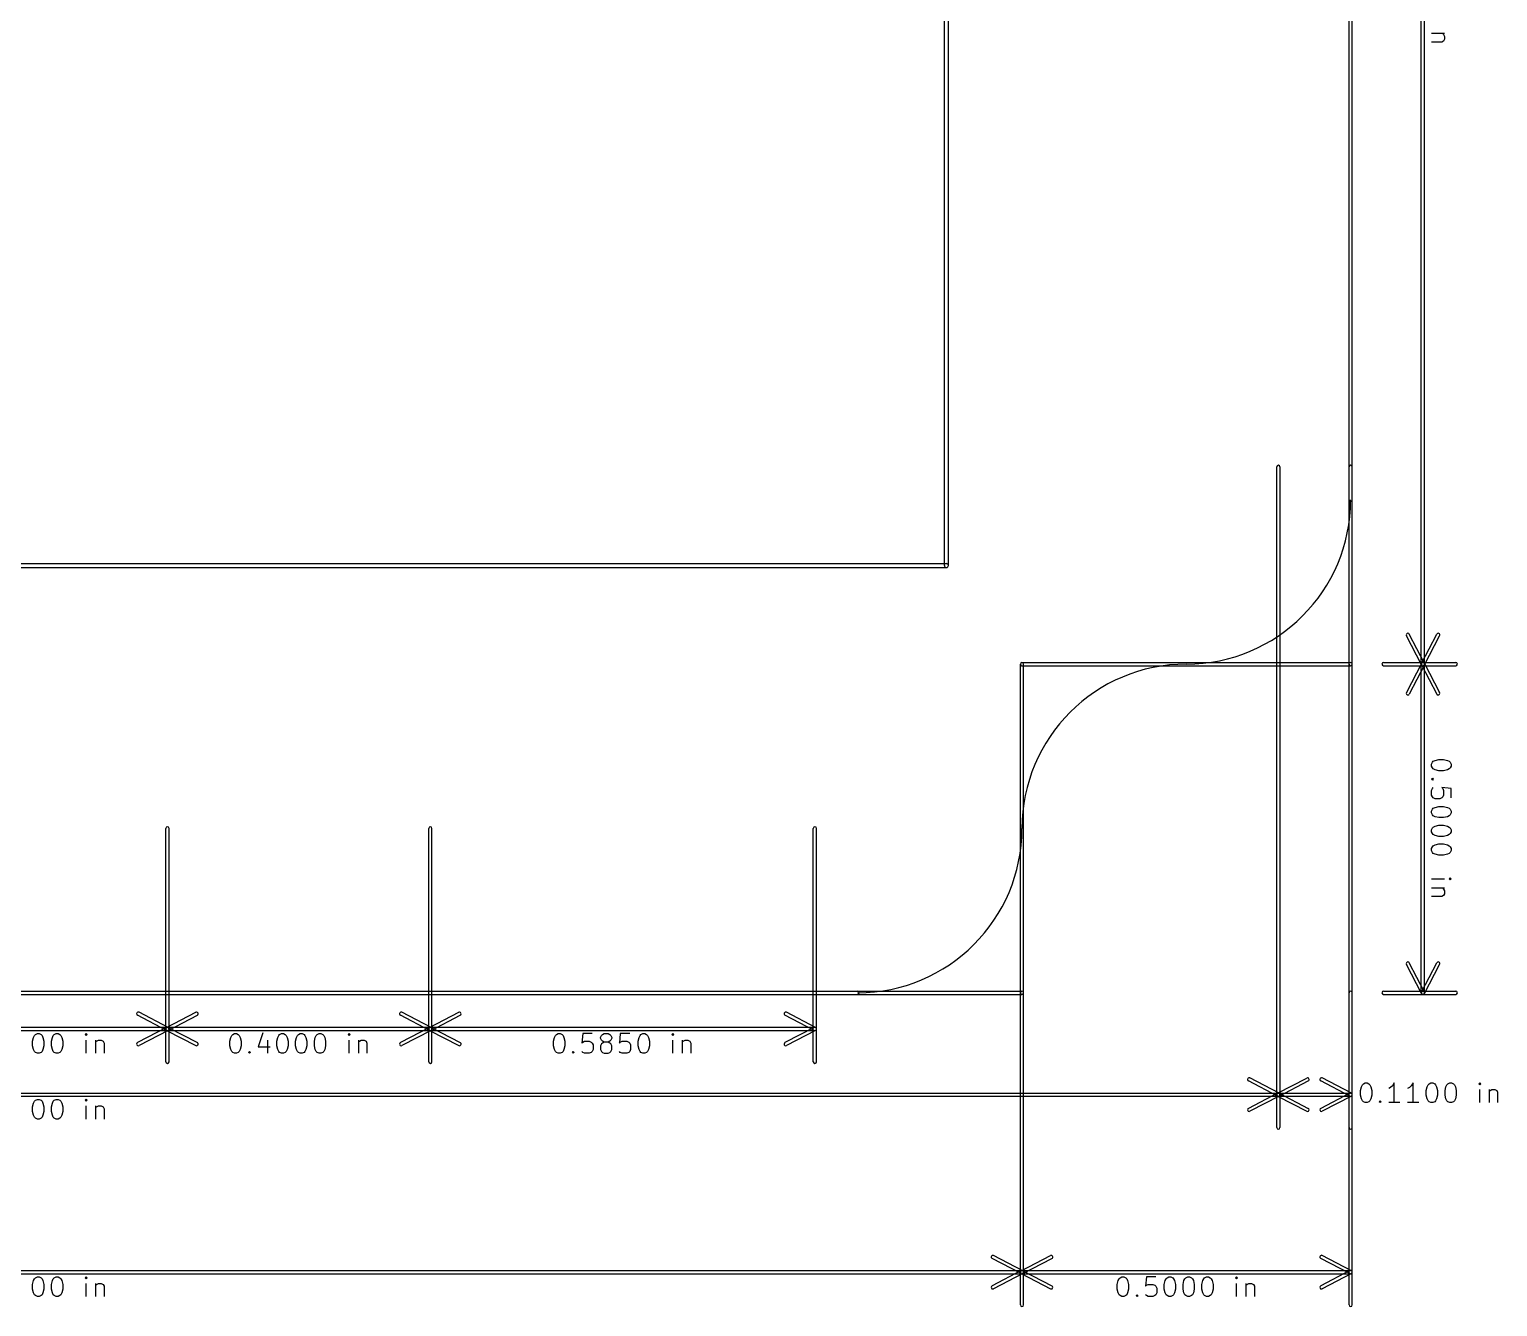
# Model space of a CAD drawing. Extents: x 20 to 133, y -126 to -27.
# Drawn here: x 75.9 to 132.7, y -126.4 to -77.1 of the extents above; entities that cross this region are included whole.
import ezdxf

# ---------------------------------------------------------------- set-up
doc = ezdxf.new("R2010")
doc.units = 0
doc.header["$MEASUREMENT"] = 0
doc.layers.add('BLACK', color=250, linetype='CONTINUOUS')

msp = doc.modelspace()

# ---------------------------------------------------------------- linework, layer by layer
at = {"layer": 'BLACK'}
for p, q in [((126.937, -101.6), (126.937, -35.56)), ((127.064, -101.6), (127.064, -35.56)), ((126.937, -95.25), (126.937, -41.91)), ((127.064, -95.25), (127.064, -41.91)), ((129.73, -101.6), (129.73, -48.26)), ((129.857, -101.6), (129.857, -48.26)), ((111.303, -97.79), (111.303, -52.07)), ((111.455, -97.79), (111.455, -52.07)), ((130.629, -77.2341), (130.121, -77.2341)), ((130.52, -77.5607), (130.121, -77.5607)), ((130.592, -77.5244), (130.52, -77.5607)), ((130.556, -77.2341), (130.592, -77.2704)), ((130.592, -77.2704), (130.629, -77.343)), ((130.629, -77.4519), (130.592, -77.5244)), ((130.629, -77.343), (130.629, -77.4519)), ((124.143, -119.507), (124.143, -93.98)), ((124.143, -119.507), (124.143, -93.98)), ((124.27, -119.507), (124.27, -93.98)), ((124.27, -119.507), (124.27, -93.98)), ((126.937, -119.507), (126.937, -93.98)), ((127.064, -119.507), (127.064, -93.98)), ((41.021, -97.7138), (111.379, -97.7138)), ((41.021, -97.8662), (111.379, -97.8662)), ((129.737, -101.63), (129.152, -100.502)), ((129.849, -101.571), (129.265, -100.444)), ((129.738, -101.571), (130.324, -100.444)), ((129.85, -101.629), (130.437, -100.503)), ((114.3, -101.537), (127, -101.537)), ((128.27, -101.537), (131.064, -101.537)), ((128.27, -101.537), (131.064, -101.537)), ((114.237, -114.3), (114.237, -101.6)), ((114.3, -101.664), (127, -101.664)), ((114.364, -114.3), (114.364, -101.6)), ((128.27, -101.664), (131.064, -101.664)), ((128.27, -101.664), (131.064, -101.664)), ((129.737, -101.57), (129.152, -102.698)), ((129.849, -101.629), (129.265, -102.756)), ((129.73, -114.3), (129.73, -101.6)), ((129.738, -101.629), (130.324, -102.756)), ((129.85, -101.571), (130.437, -102.697)), ((129.857, -114.3), (129.857, -101.6)), ((130.121, -105.464), (130.157, -105.392)), ((130.121, -105.537), (130.121, -105.464)), ((130.157, -105.392), (130.193, -105.356)), ((130.193, -105.356), (130.266, -105.319)), ((130.266, -105.319), (130.411, -105.283)), ((130.411, -105.283), (130.592, -105.283)), ((130.592, -105.283), (130.737, -105.319)), ((130.737, -105.319), (130.81, -105.356)), ((130.81, -105.356), (130.846, -105.392)), ((130.846, -105.392), (130.883, -105.464)), ((130.883, -105.464), (130.883, -105.537)), ((130.157, -105.61), (130.121, -105.537)), ((130.121, -106.045), (130.157, -106.009)), ((130.157, -106.081), (130.121, -106.045)), ((130.193, -106.045), (130.121, -106.045)), ((130.193, -105.646), (130.157, -105.61)), ((130.157, -106.009), (130.193, -106.045)), ((130.193, -106.045), (130.157, -106.081)), ((130.266, -105.682), (130.193, -105.646)), ((130.411, -105.718), (130.266, -105.682)), ((130.592, -105.718), (130.411, -105.718)), ((130.737, -105.682), (130.592, -105.718)), ((130.81, -105.646), (130.737, -105.682)), ((130.846, -105.61), (130.81, -105.646)), ((130.883, -105.537), (130.846, -105.61)), ((130.121, -106.48), (130.157, -106.408)), ((130.121, -106.662), (130.121, -106.48)), ((130.157, -106.408), (130.193, -106.372)), ((130.883, -106.408), (130.52, -106.372)), ((130.52, -106.372), (130.556, -106.408)), ((130.556, -106.408), (130.592, -106.48)), ((130.592, -106.48), (130.592, -106.662)), ((130.883, -106.771), (130.883, -106.408)), ((130.157, -106.734), (130.121, -106.662)), ((130.121, -107.279), (130.157, -107.206)), ((130.193, -106.771), (130.157, -106.734)), ((130.157, -107.206), (130.193, -107.17)), ((130.266, -106.807), (130.193, -106.771)), ((130.193, -107.17), (130.266, -107.134)), ((130.447, -106.807), (130.266, -106.807)), ((130.266, -107.134), (130.411, -107.097)), ((130.411, -107.097), (130.592, -107.097)), ((130.52, -106.771), (130.447, -106.807)), ((130.556, -106.734), (130.52, -106.771)), ((130.592, -106.662), (130.556, -106.734)), ((130.592, -107.097), (130.737, -107.134)), ((130.737, -107.134), (130.81, -107.17)), ((130.81, -107.17), (130.846, -107.206)), ((130.846, -107.206), (130.883, -107.279)), ((130.121, -107.351), (130.121, -107.279)), ((130.157, -107.424), (130.121, -107.351)), ((130.193, -107.46), (130.157, -107.424)), ((130.266, -107.496), (130.193, -107.46)), ((130.411, -107.533), (130.266, -107.496)), ((130.592, -107.533), (130.411, -107.533)), ((130.737, -107.496), (130.592, -107.533)), ((130.81, -107.46), (130.737, -107.496)), ((130.846, -107.424), (130.81, -107.46)), ((130.883, -107.351), (130.846, -107.424)), ((130.883, -107.279), (130.883, -107.351)), ((81.2165, -116.967), (81.2165, -107.95)), ((81.2165, -116.967), (81.2165, -107.95)), ((81.3435, -116.967), (81.3435, -107.95)), ((81.3435, -116.967), (81.3435, -107.95)), ((91.3765, -116.967), (91.3765, -107.95)), ((91.3765, -116.967), (91.3765, -107.95)), ((91.5035, -116.967), (91.5035, -107.95)), ((91.5035, -116.967), (91.5035, -107.95)), ((106.236, -116.967), (106.236, -107.95)), ((106.363, -116.967), (106.363, -107.95)), ((130.121, -108.004), (130.157, -107.932)), ((130.121, -108.077), (130.121, -108.004)), ((130.157, -108.15), (130.121, -108.077)), ((130.157, -107.932), (130.193, -107.896)), ((130.193, -108.186), (130.157, -108.15)), ((130.193, -107.896), (130.266, -107.859)), ((130.266, -108.222), (130.193, -108.186)), ((130.266, -107.859), (130.411, -107.823)), ((130.411, -108.258), (130.266, -108.222)), ((130.411, -107.823), (130.592, -107.823)), ((130.592, -108.258), (130.411, -108.258)), ((130.592, -107.823), (130.737, -107.859)), ((130.737, -108.222), (130.592, -108.258)), ((130.737, -107.859), (130.81, -107.896)), ((130.81, -108.186), (130.737, -108.222)), ((130.81, -107.896), (130.846, -107.932)), ((130.846, -108.15), (130.81, -108.186)), ((130.846, -107.932), (130.883, -108.004)), ((130.883, -108.077), (130.846, -108.15)), ((130.883, -108.004), (130.883, -108.077)), ((130.121, -108.73), (130.157, -108.658)), ((130.121, -108.803), (130.121, -108.73)), ((130.157, -108.875), (130.121, -108.803)), ((130.157, -108.658), (130.193, -108.621)), ((130.193, -108.912), (130.157, -108.875)), ((130.193, -108.621), (130.266, -108.585)), ((130.266, -108.948), (130.193, -108.912)), ((130.266, -108.585), (130.411, -108.549)), ((130.411, -108.549), (130.592, -108.549)), ((130.592, -108.549), (130.737, -108.585)), ((130.737, -108.585), (130.81, -108.621)), ((130.81, -108.912), (130.737, -108.948)), ((130.81, -108.621), (130.846, -108.658)), ((130.846, -108.875), (130.81, -108.912)), ((130.846, -108.658), (130.883, -108.73)), ((130.883, -108.803), (130.846, -108.875)), ((130.883, -108.73), (130.883, -108.803)), ((130.411, -108.984), (130.266, -108.948)), ((130.592, -108.984), (130.411, -108.984)), ((130.737, -108.948), (130.592, -108.984)), ((130.121, -109.891), (130.629, -109.891)), ((130.846, -109.855), (130.81, -109.891)), ((130.81, -109.891), (130.846, -109.928)), ((130.883, -109.891), (130.81, -109.891)), ((130.883, -109.891), (130.846, -109.855)), ((130.846, -109.928), (130.883, -109.891)), ((130.629, -110.254), (130.121, -110.254)), ((130.52, -110.581), (130.121, -110.581)), ((130.592, -110.544), (130.52, -110.581)), ((130.556, -110.254), (130.592, -110.29)), ((130.592, -110.29), (130.629, -110.363)), ((130.629, -110.472), (130.592, -110.544)), ((130.629, -110.363), (130.629, -110.472)), ((129.737, -114.33), (129.152, -113.202)), ((129.849, -114.271), (129.265, -113.144)), ((129.738, -114.271), (130.324, -113.144)), ((129.85, -114.329), (130.437, -113.203)), ((38.1, -114.237), (114.3, -114.237)), ((38.1, -114.364), (114.3, -114.364)), ((44.45, -114.237), (107.95, -114.237)), ((44.45, -114.364), (107.95, -114.364)), ((114.237, -126.365), (114.237, -114.3)), ((114.237, -126.365), (114.237, -114.3)), ((114.364, -126.365), (114.364, -114.3)), ((114.364, -126.365), (114.364, -114.3)), ((126.937, -126.365), (126.937, -114.3)), ((127.064, -126.365), (127.064, -114.3)), ((128.27, -114.237), (131.064, -114.237)), ((128.27, -114.364), (131.064, -114.364)), ((81.2507, -115.753), (80.1242, -115.167)), ((81.3093, -115.641), (80.1828, -115.054)), ((81.2503, -115.64), (82.3778, -115.055)), ((91.4107, -115.753), (90.2842, -115.167)), ((91.4693, -115.641), (90.3428, -115.054)), ((91.4103, -115.64), (92.5378, -115.055)), ((106.27, -115.753), (105.143, -115.167)), ((106.328, -115.641), (105.202, -115.054)), ((71.12, -115.634), (81.28, -115.634)), ((81.2507, -115.641), (80.1242, -116.227)), ((81.28, -115.634), (91.44, -115.634)), ((81.3087, -115.752), (82.4362, -115.168)), ((81.3087, -115.642), (82.4362, -116.226)), ((91.4107, -115.641), (90.2842, -116.227)), ((91.44, -115.634), (106.299, -115.634)), ((91.4687, -115.752), (92.5962, -115.168)), ((91.4687, -115.642), (92.5962, -116.226)), ((106.27, -115.641), (105.143, -116.227)), ((71.12, -115.761), (81.28, -115.761)), ((76.073, -116.169), (76.1093, -116.024)), ((76.073, -116.35), (76.073, -116.169)), ((76.1093, -116.024), (76.1456, -115.951)), ((76.1456, -115.951), (76.1819, -115.915)), ((76.1819, -115.915), (76.2544, -115.878)), ((76.2544, -115.878), (76.327, -115.878)), ((76.327, -115.878), (76.3996, -115.915)), ((76.3996, -115.915), (76.4359, -115.951)), ((76.4359, -115.951), (76.4721, -116.024)), ((76.4721, -116.024), (76.5084, -116.169)), ((76.5084, -116.169), (76.5084, -116.35)), ((76.7987, -116.169), (76.835, -116.024)), ((76.7987, -116.35), (76.7987, -116.169)), ((76.835, -116.024), (76.8713, -115.951)), ((76.8713, -115.951), (76.9076, -115.915)), ((76.9076, -115.915), (76.9801, -115.878)), ((76.9801, -115.878), (77.0527, -115.878)), ((77.0527, -115.878), (77.1253, -115.915)), ((77.1253, -115.915), (77.1616, -115.951)), ((77.1616, -115.951), (77.1979, -116.024)), ((77.1979, -116.024), (77.2341, -116.169)), ((77.2341, -116.169), (77.2341, -116.35)), ((78.1413, -115.878), (78.105, -115.915)), ((78.105, -115.915), (78.1413, -115.951)), ((78.1776, -115.915), (78.1413, -115.878)), ((78.1413, -115.878), (78.1413, -115.951)), ((78.1413, -115.951), (78.1776, -115.915)), ((78.1413, -116.64), (78.1413, -116.132)), ((78.5041, -116.132), (78.5041, -116.64)), ((78.5041, -116.205), (78.5404, -116.169)), ((78.5404, -116.169), (78.613, -116.132)), ((78.613, -116.132), (78.7219, -116.132)), ((78.7219, -116.132), (78.7944, -116.169)), ((78.7944, -116.169), (78.8307, -116.241)), ((78.8307, -116.241), (78.8307, -116.64)), ((81.3093, -115.753), (80.1828, -116.34)), ((81.2503, -115.754), (82.3778, -116.339)), ((81.28, -115.761), (91.44, -115.761)), ((83.693, -116.169), (83.7293, -116.024)), ((83.693, -116.35), (83.693, -116.169)), ((83.7293, -116.024), (83.7656, -115.951)), ((83.7656, -115.951), (83.8019, -115.915)), ((83.8019, -115.915), (83.8744, -115.878)), ((83.8744, -115.878), (83.947, -115.878)), ((83.947, -115.878), (84.0196, -115.915)), ((84.0196, -115.915), (84.0559, -115.951)), ((84.0559, -115.951), (84.0921, -116.024)), ((84.0921, -116.024), (84.1284, -116.169)), ((84.1284, -116.169), (84.1284, -116.35)), ((84.963, -115.842), (84.7816, -116.386)), ((85.1444, -116.132), (85.1444, -116.64)), ((85.5073, -116.169), (85.5436, -116.024)), ((85.5073, -116.35), (85.5073, -116.169)), ((85.5436, -116.024), (85.5799, -115.951)), ((85.5799, -115.951), (85.6161, -115.915)), ((85.6161, -115.915), (85.6887, -115.878)), ((85.6887, -115.878), (85.7613, -115.878)), ((85.7613, -115.878), (85.8339, -115.915)), ((85.8339, -115.915), (85.8701, -115.951)), ((85.8701, -115.951), (85.9064, -116.024)), ((85.9064, -116.024), (85.9427, -116.169)), ((85.9427, -116.169), (85.9427, -116.35)), ((86.233, -116.169), (86.2693, -116.024)), ((86.233, -116.35), (86.233, -116.169)), ((86.2693, -116.024), (86.3056, -115.951)), ((86.3056, -115.951), (86.3419, -115.915)), ((86.3419, -115.915), (86.4144, -115.878)), ((86.4144, -115.878), (86.487, -115.878)), ((86.487, -115.878), (86.5596, -115.915)), ((86.5596, -115.915), (86.5959, -115.951)), ((86.5959, -115.951), (86.6321, -116.024)), ((86.6321, -116.024), (86.6684, -116.169)), ((86.6684, -116.169), (86.6684, -116.35)), ((86.9587, -116.169), (86.995, -116.024)), ((86.9587, -116.35), (86.9587, -116.169)), ((86.995, -116.024), (87.0313, -115.951)), ((87.0313, -115.951), (87.0676, -115.915)), ((87.0676, -115.915), (87.1401, -115.878)), ((87.1401, -115.878), (87.2127, -115.878)), ((87.2127, -115.878), (87.2853, -115.915)), ((87.2853, -115.915), (87.3216, -115.951)), ((87.3216, -115.951), (87.3579, -116.024)), ((87.3579, -116.024), (87.3941, -116.169)), ((87.3941, -116.169), (87.3941, -116.35)), ((88.3013, -115.878), (88.265, -115.915)), ((88.265, -115.915), (88.3013, -115.951)), ((88.3376, -115.915), (88.3013, -115.878)), ((88.3013, -115.878), (88.3013, -115.951)), ((88.3013, -115.951), (88.3376, -115.915)), ((88.3013, -116.64), (88.3013, -116.132)), ((88.6641, -116.132), (88.6641, -116.64)), ((88.6641, -116.205), (88.7004, -116.169)), ((88.7004, -116.169), (88.773, -116.132)), ((88.773, -116.132), (88.8819, -116.132)), ((88.8819, -116.132), (88.9544, -116.169)), ((88.9544, -116.169), (88.9907, -116.241)), ((88.9907, -116.241), (88.9907, -116.64)), ((91.4693, -115.753), (90.3428, -116.34)), ((91.4103, -115.754), (92.5378, -116.339)), ((91.44, -115.761), (106.299, -115.761)), ((96.2025, -116.169), (96.2388, -116.024)), ((96.2025, -116.35), (96.2025, -116.169)), ((96.2388, -116.024), (96.2751, -115.951)), ((96.2751, -115.951), (96.3114, -115.915)), ((96.3114, -115.915), (96.3839, -115.878)), ((96.3839, -115.878), (96.4565, -115.878)), ((96.4565, -115.878), (96.5291, -115.915)), ((96.5291, -115.915), (96.5654, -115.951)), ((96.5654, -115.951), (96.6016, -116.024)), ((96.6016, -116.024), (96.6379, -116.169)), ((96.6379, -116.169), (96.6379, -116.35)), ((97.3274, -115.878), (97.2911, -116.241)), ((97.2911, -116.241), (97.3274, -116.205)), ((97.6902, -115.878), (97.3274, -115.878)), ((97.3274, -116.205), (97.3999, -116.169)), ((97.3999, -116.169), (97.5814, -116.169)), ((97.5814, -116.169), (97.6539, -116.205)), ((97.6539, -116.205), (97.6902, -116.241)), ((97.6902, -116.241), (97.7265, -116.314)), ((98.0168, -116.024), (98.0531, -115.951)), ((98.0168, -116.06), (98.0168, -116.024)), ((98.0531, -116.132), (98.0168, -116.06)), ((98.0531, -116.278), (98.0168, -116.35)), ((98.0531, -115.951), (98.0894, -115.915)), ((98.0894, -116.169), (98.0531, -116.132)), ((98.0894, -116.241), (98.0531, -116.278)), ((98.0894, -115.915), (98.1619, -115.878)), ((98.1619, -116.205), (98.0894, -116.169)), ((98.1619, -116.205), (98.0894, -116.241)), ((98.1619, -115.878), (98.3071, -115.878)), ((98.3071, -116.205), (98.1619, -116.205)), ((98.3071, -115.878), (98.3796, -115.915)), ((98.3796, -116.169), (98.3071, -116.205)), ((98.3796, -116.241), (98.3071, -116.205)), ((98.3796, -115.915), (98.4159, -115.951)), ((98.4159, -116.132), (98.3796, -116.169)), ((98.4159, -116.278), (98.3796, -116.241)), ((98.4159, -115.951), (98.4522, -116.024)), ((98.4522, -116.06), (98.4159, -116.132)), ((98.4522, -116.35), (98.4159, -116.278)), ((98.4522, -116.024), (98.4522, -116.06)), ((98.7788, -115.878), (98.7425, -116.241)), ((98.7425, -116.241), (98.7788, -116.205)), ((99.1416, -115.878), (98.7788, -115.878)), ((98.7788, -116.205), (98.8514, -116.169)), ((98.8514, -116.169), (99.0328, -116.169)), ((99.0328, -116.169), (99.1054, -116.205)), ((99.1054, -116.205), (99.1416, -116.241)), ((99.1416, -116.241), (99.1779, -116.314)), ((99.4682, -116.169), (99.5045, -116.024)), ((99.4682, -116.35), (99.4682, -116.169)), ((99.5045, -116.024), (99.5408, -115.951)), ((99.5408, -115.951), (99.5771, -115.915)), ((99.5771, -115.915), (99.6496, -115.878)), ((99.6496, -115.878), (99.7222, -115.878)), ((99.7222, -115.878), (99.7948, -115.915)), ((99.7948, -115.915), (99.8311, -115.951)), ((99.8311, -115.951), (99.8674, -116.024)), ((99.8674, -116.024), (99.9036, -116.169)), ((99.9036, -116.169), (99.9036, -116.35)), ((100.811, -115.878), (100.774, -115.915)), ((100.774, -115.915), (100.811, -115.951)), ((100.847, -115.915), (100.811, -115.878)), ((100.811, -115.878), (100.811, -115.951)), ((100.811, -115.951), (100.847, -115.915)), ((100.811, -116.64), (100.811, -116.132)), ((101.174, -116.132), (101.174, -116.64)), ((101.174, -116.205), (101.21, -116.169)), ((101.21, -116.169), (101.282, -116.132)), ((101.282, -116.132), (101.391, -116.132)), ((101.391, -116.132), (101.464, -116.169)), ((101.464, -116.169), (101.5, -116.241)), ((101.5, -116.241), (101.5, -116.64)), ((106.328, -115.753), (105.202, -116.34)), ((76.1093, -116.495), (76.073, -116.35)), ((76.1456, -116.568), (76.1093, -116.495)), ((76.1819, -116.604), (76.1456, -116.568)), ((76.2544, -116.64), (76.1819, -116.604)), ((76.327, -116.64), (76.2544, -116.64)), ((76.3996, -116.604), (76.327, -116.64)), ((76.4359, -116.568), (76.3996, -116.604)), ((76.4721, -116.495), (76.4359, -116.568)), ((76.5084, -116.35), (76.4721, -116.495)), ((76.835, -116.495), (76.7987, -116.35)), ((76.8713, -116.568), (76.835, -116.495)), ((76.9076, -116.604), (76.8713, -116.568)), ((76.9801, -116.64), (76.9076, -116.604)), ((77.0527, -116.64), (76.9801, -116.64)), ((77.1253, -116.604), (77.0527, -116.64)), ((77.1616, -116.568), (77.1253, -116.604)), ((77.1979, -116.495), (77.1616, -116.568)), ((77.2341, -116.35), (77.1979, -116.495)), ((83.7293, -116.495), (83.693, -116.35)), ((83.7656, -116.568), (83.7293, -116.495)), ((83.8019, -116.604), (83.7656, -116.568)), ((83.8744, -116.64), (83.8019, -116.604)), ((83.947, -116.64), (83.8744, -116.64)), ((84.0196, -116.604), (83.947, -116.64)), ((84.0559, -116.568), (84.0196, -116.604)), ((84.0921, -116.495), (84.0559, -116.568)), ((84.1284, -116.35), (84.0921, -116.495)), ((84.4187, -116.604), (84.455, -116.568)), ((84.455, -116.64), (84.4187, -116.604)), ((84.455, -116.568), (84.4913, -116.604)), ((84.455, -116.568), (84.455, -116.64)), ((84.4913, -116.604), (84.455, -116.64)), ((84.7816, -116.386), (85.2533, -116.386)), ((85.5436, -116.495), (85.5073, -116.35)), ((85.5799, -116.568), (85.5436, -116.495)), ((85.6161, -116.604), (85.5799, -116.568)), ((85.6887, -116.64), (85.6161, -116.604)), ((85.7613, -116.64), (85.6887, -116.64)), ((85.8339, -116.604), (85.7613, -116.64)), ((85.8701, -116.568), (85.8339, -116.604)), ((85.9064, -116.495), (85.8701, -116.568)), ((85.9427, -116.35), (85.9064, -116.495)), ((86.2693, -116.495), (86.233, -116.35)), ((86.3056, -116.568), (86.2693, -116.495)), ((86.3419, -116.604), (86.3056, -116.568)), ((86.4144, -116.64), (86.3419, -116.604)), ((86.487, -116.64), (86.4144, -116.64)), ((86.5596, -116.604), (86.487, -116.64)), ((86.5959, -116.568), (86.5596, -116.604)), ((86.6321, -116.495), (86.5959, -116.568)), ((86.6684, -116.35), (86.6321, -116.495)), ((86.995, -116.495), (86.9587, -116.35)), ((87.0313, -116.568), (86.995, -116.495)), ((87.0676, -116.604), (87.0313, -116.568)), ((87.1401, -116.64), (87.0676, -116.604)), ((87.2127, -116.64), (87.1401, -116.64)), ((87.2853, -116.604), (87.2127, -116.64)), ((87.3216, -116.568), (87.2853, -116.604)), ((87.3579, -116.495), (87.3216, -116.568)), ((87.3941, -116.35), (87.3579, -116.495)), ((96.2388, -116.495), (96.2025, -116.35)), ((96.2751, -116.568), (96.2388, -116.495)), ((96.3114, -116.604), (96.2751, -116.568)), ((96.3839, -116.64), (96.3114, -116.604)), ((96.4565, -116.64), (96.3839, -116.64)), ((96.5291, -116.604), (96.4565, -116.64)), ((96.5654, -116.568), (96.5291, -116.604)), ((96.6016, -116.495), (96.5654, -116.568)), ((96.6379, -116.35), (96.6016, -116.495)), ((96.9282, -116.604), (96.9645, -116.568)), ((96.9645, -116.64), (96.9282, -116.604)), ((96.9645, -116.568), (97.0008, -116.604)), ((96.9645, -116.568), (96.9645, -116.64)), ((97.0008, -116.604), (96.9645, -116.64)), ((97.3274, -116.604), (97.2911, -116.568)), ((97.3999, -116.64), (97.3274, -116.604)), ((97.5814, -116.64), (97.3999, -116.64)), ((97.6539, -116.604), (97.5814, -116.64)), ((97.6902, -116.568), (97.6539, -116.604)), ((97.7265, -116.495), (97.6902, -116.568)), ((97.7265, -116.314), (97.7265, -116.495)), ((98.0168, -116.35), (98.0168, -116.495)), ((98.0168, -116.495), (98.0531, -116.568)), ((98.0531, -116.568), (98.0894, -116.604)), ((98.0894, -116.604), (98.1619, -116.64)), ((98.1619, -116.64), (98.3071, -116.64)), ((98.3071, -116.64), (98.3796, -116.604)), ((98.3796, -116.604), (98.4159, -116.568)), ((98.4159, -116.568), (98.4522, -116.495)), ((98.4522, -116.495), (98.4522, -116.35)), ((98.7788, -116.604), (98.7425, -116.568)), ((98.8514, -116.64), (98.7788, -116.604)), ((99.0328, -116.64), (98.8514, -116.64)), ((99.1054, -116.604), (99.0328, -116.64)), ((99.1416, -116.568), (99.1054, -116.604)), ((99.1779, -116.495), (99.1416, -116.568)), ((99.1779, -116.314), (99.1779, -116.495)), ((99.5045, -116.495), (99.4682, -116.35)), ((99.5408, -116.568), (99.5045, -116.495)), ((99.5771, -116.604), (99.5408, -116.568)), ((99.6496, -116.64), (99.5771, -116.604)), ((99.7222, -116.64), (99.6496, -116.64)), ((99.7948, -116.604), (99.7222, -116.64)), ((99.8311, -116.568), (99.7948, -116.604)), ((99.8674, -116.495), (99.8311, -116.568)), ((99.9036, -116.35), (99.8674, -116.495)), ((124.176, -118.294), (123.051, -117.706)), ((124.235, -118.182), (123.109, -117.593)), ((124.177, -118.181), (125.303, -117.594)), ((124.235, -118.293), (125.362, -117.707)), ((126.97, -118.294), (125.845, -117.706)), ((127.029, -118.182), (125.903, -117.593)), ((127.381, -118.074), (127.417, -117.929)), ((127.417, -117.929), (127.454, -117.856)), ((127.454, -117.856), (127.49, -117.82)), ((127.49, -117.82), (127.562, -117.783)), ((127.562, -117.783), (127.635, -117.783)), ((127.635, -117.783), (127.708, -117.82)), ((127.708, -117.82), (127.744, -117.856)), ((127.744, -117.856), (127.78, -117.929)), ((127.78, -117.929), (127.816, -118.074)), ((128.542, -117.965), (128.47, -118.001)), ((128.615, -117.892), (128.542, -117.965)), ((128.687, -117.783), (128.615, -117.892)), ((128.687, -118.545), (128.687, -117.783)), ((129.268, -117.965), (129.195, -118.001)), ((129.34, -117.892), (129.268, -117.965)), ((129.413, -117.783), (129.34, -117.892)), ((129.413, -118.545), (129.413, -117.783)), ((129.921, -118.074), (129.957, -117.929)), ((129.957, -117.929), (129.994, -117.856)), ((129.994, -117.856), (130.03, -117.82)), ((130.03, -117.82), (130.102, -117.783)), ((130.102, -117.783), (130.175, -117.783)), ((130.175, -117.783), (130.248, -117.82)), ((130.248, -117.82), (130.284, -117.856)), ((130.284, -117.856), (130.32, -117.929)), ((130.32, -117.929), (130.356, -118.074)), ((130.647, -118.074), (130.683, -117.929)), ((130.683, -117.929), (130.719, -117.856)), ((130.719, -117.856), (130.756, -117.82)), ((130.756, -117.82), (130.828, -117.783)), ((130.828, -117.783), (130.901, -117.783)), ((130.901, -117.783), (130.973, -117.82)), ((130.973, -117.82), (131.01, -117.856)), ((131.01, -117.856), (131.046, -117.929)), ((131.046, -117.929), (131.082, -118.074)), ((131.989, -117.783), (131.953, -117.82)), ((131.953, -117.82), (131.989, -117.856)), ((132.026, -117.82), (131.989, -117.783)), ((131.989, -117.783), (131.989, -117.856)), ((131.989, -117.856), (132.026, -117.82)), ((28.194, -118.174), (124.206, -118.174)), ((28.194, -118.301), (124.206, -118.301)), ((76.073, -118.709), (76.1093, -118.564)), ((76.1093, -118.564), (76.1456, -118.491)), ((76.1456, -118.491), (76.1819, -118.455)), ((76.1819, -118.455), (76.2544, -118.418)), ((76.2544, -118.418), (76.327, -118.418)), ((76.327, -118.418), (76.3996, -118.455)), ((76.3996, -118.455), (76.4359, -118.491)), ((76.4359, -118.491), (76.4721, -118.564)), ((76.4721, -118.564), (76.5084, -118.709)), ((76.7987, -118.709), (76.835, -118.564)), ((76.835, -118.564), (76.8713, -118.491)), ((76.8713, -118.491), (76.9076, -118.455)), ((76.9076, -118.455), (76.9801, -118.418)), ((76.9801, -118.418), (77.0527, -118.418)), ((77.0527, -118.418), (77.1253, -118.455)), ((77.1253, -118.455), (77.1616, -118.491)), ((77.1616, -118.491), (77.1979, -118.564)), ((77.1979, -118.564), (77.2341, -118.709)), ((78.1413, -118.418), (78.105, -118.455)), ((78.105, -118.455), (78.1413, -118.491)), ((78.1776, -118.455), (78.1413, -118.418)), ((78.1413, -118.418), (78.1413, -118.491)), ((78.1413, -118.491), (78.1776, -118.455)), ((124.176, -118.18), (123.051, -118.768)), ((124.235, -118.292), (123.109, -118.881)), ((124.177, -118.293), (125.303, -118.88)), ((124.206, -118.174), (127, -118.174)), ((124.206, -118.301), (127, -118.301)), ((124.235, -118.181), (125.362, -118.767)), ((126.97, -118.18), (125.845, -118.768)), ((127.029, -118.292), (125.903, -118.881)), ((127.381, -118.255), (127.381, -118.074)), ((127.417, -118.4), (127.381, -118.255)), ((127.454, -118.473), (127.417, -118.4)), ((127.49, -118.509), (127.454, -118.473)), ((127.562, -118.545), (127.49, -118.509)), ((127.635, -118.545), (127.562, -118.545)), ((127.708, -118.509), (127.635, -118.545)), ((127.744, -118.473), (127.708, -118.509)), ((127.78, -118.4), (127.744, -118.473)), ((127.816, -118.255), (127.78, -118.4)), ((127.816, -118.074), (127.816, -118.255)), ((128.107, -118.509), (128.143, -118.473)), ((128.143, -118.545), (128.107, -118.509)), ((128.143, -118.473), (128.179, -118.509)), ((128.143, -118.473), (128.143, -118.545)), ((128.179, -118.509), (128.143, -118.545)), ((128.905, -118.545), (128.47, -118.545)), ((129.631, -118.545), (129.195, -118.545)), ((129.921, -118.255), (129.921, -118.074)), ((129.957, -118.4), (129.921, -118.255)), ((129.994, -118.473), (129.957, -118.4)), ((130.03, -118.509), (129.994, -118.473)), ((130.102, -118.545), (130.03, -118.509)), ((130.175, -118.545), (130.102, -118.545)), ((130.248, -118.509), (130.175, -118.545)), ((130.284, -118.473), (130.248, -118.509)), ((130.32, -118.4), (130.284, -118.473)), ((130.356, -118.255), (130.32, -118.4)), ((130.356, -118.074), (130.356, -118.255)), ((130.647, -118.255), (130.647, -118.074)), ((130.683, -118.4), (130.647, -118.255)), ((130.719, -118.473), (130.683, -118.4)), ((130.756, -118.509), (130.719, -118.473)), ((130.828, -118.545), (130.756, -118.509)), ((130.901, -118.545), (130.828, -118.545)), ((130.973, -118.509), (130.901, -118.545)), ((131.01, -118.473), (130.973, -118.509)), ((131.046, -118.4), (131.01, -118.473)), ((131.082, -118.255), (131.046, -118.4)), ((131.082, -118.074), (131.082, -118.255)), ((131.989, -118.545), (131.989, -118.037)), ((132.352, -118.037), (132.352, -118.545)), ((132.352, -118.11), (132.388, -118.074)), ((132.388, -118.074), (132.461, -118.037)), ((132.461, -118.037), (132.57, -118.037)), ((132.57, -118.037), (132.642, -118.074)), ((132.642, -118.074), (132.679, -118.146)), ((132.679, -118.146), (132.679, -118.545)), ((76.073, -118.89), (76.073, -118.709)), ((76.1093, -119.035), (76.073, -118.89)), ((76.1456, -119.108), (76.1093, -119.035)), ((76.1819, -119.144), (76.1456, -119.108)), ((76.4359, -119.108), (76.3996, -119.144)), ((76.4721, -119.035), (76.4359, -119.108)), ((76.5084, -118.89), (76.4721, -119.035)), ((76.5084, -118.709), (76.5084, -118.89)), ((76.7987, -118.89), (76.7987, -118.709)), ((76.835, -119.035), (76.7987, -118.89)), ((76.8713, -119.108), (76.835, -119.035)), ((76.9076, -119.144), (76.8713, -119.108)), ((77.1616, -119.108), (77.1253, -119.144)), ((77.1979, -119.035), (77.1616, -119.108)), ((77.2341, -118.89), (77.1979, -119.035)), ((77.2341, -118.709), (77.2341, -118.89)), ((78.1413, -119.18), (78.1413, -118.672)), ((78.5041, -118.672), (78.5041, -119.18)), ((78.5041, -118.745), (78.5404, -118.709)), ((78.5404, -118.709), (78.613, -118.672)), ((78.613, -118.672), (78.7219, -118.672)), ((78.7219, -118.672), (78.7944, -118.709)), ((78.7944, -118.709), (78.8307, -118.781)), ((78.8307, -118.781), (78.8307, -119.18)), ((76.2544, -119.18), (76.1819, -119.144)), ((76.327, -119.18), (76.2544, -119.18)), ((76.3996, -119.144), (76.327, -119.18)), ((76.9801, -119.18), (76.9076, -119.144)), ((77.0527, -119.18), (76.9801, -119.18)), ((77.1253, -119.144), (77.0527, -119.18)), ((114.27, -125.152), (113.145, -124.564)), ((114.329, -125.04), (113.203, -124.451)), ((114.271, -125.039), (115.397, -124.452)), ((114.329, -125.151), (115.456, -124.565)), ((126.97, -125.152), (125.845, -124.564)), ((127.029, -125.04), (125.903, -124.451)), ((38.1, -125.032), (114.3, -125.032)), ((38.1, -125.159), (114.3, -125.159)), ((76.1093, -125.422), (76.1456, -125.349)), ((76.1456, -125.349), (76.1819, -125.313)), ((76.1819, -125.313), (76.2544, -125.276)), ((76.2544, -125.276), (76.327, -125.276)), ((76.327, -125.276), (76.3996, -125.313)), ((76.3996, -125.313), (76.4359, -125.349)), ((76.4359, -125.349), (76.4721, -125.422)), ((76.835, -125.422), (76.8713, -125.349)), ((76.8713, -125.349), (76.9076, -125.313)), ((76.9076, -125.313), (76.9801, -125.276)), ((76.9801, -125.276), (77.0527, -125.276)), ((77.0527, -125.276), (77.1253, -125.313)), ((77.1253, -125.313), (77.1616, -125.349)), ((77.1616, -125.349), (77.1979, -125.422)), ((78.1413, -125.276), (78.105, -125.313)), ((78.105, -125.313), (78.1413, -125.349)), ((78.1776, -125.313), (78.1413, -125.276)), ((78.1413, -125.276), (78.1413, -125.349)), ((78.1413, -125.349), (78.1776, -125.313)), ((114.27, -125.038), (113.145, -125.626)), ((114.329, -125.15), (113.203, -125.739)), ((114.271, -125.151), (115.397, -125.738)), ((114.3, -125.032), (127, -125.032)), ((114.3, -125.159), (127, -125.159)), ((114.329, -125.039), (115.456, -125.625)), ((118.019, -125.422), (118.056, -125.349)), ((118.056, -125.349), (118.092, -125.313)), ((118.092, -125.313), (118.164, -125.276)), ((118.164, -125.276), (118.237, -125.276)), ((118.237, -125.276), (118.31, -125.313)), ((118.31, -125.313), (118.346, -125.349)), ((118.346, -125.349), (118.382, -125.422)), ((119.108, -125.276), (119.072, -125.639)), ((119.471, -125.276), (119.108, -125.276)), ((119.834, -125.422), (119.87, -125.349)), ((119.87, -125.349), (119.906, -125.313)), ((119.906, -125.313), (119.979, -125.276)), ((119.979, -125.276), (120.051, -125.276)), ((120.051, -125.276), (120.124, -125.313)), ((120.124, -125.313), (120.16, -125.349)), ((120.16, -125.349), (120.196, -125.422)), ((120.559, -125.422), (120.596, -125.349)), ((120.596, -125.349), (120.632, -125.313)), ((120.632, -125.313), (120.704, -125.276)), ((120.704, -125.276), (120.777, -125.276)), ((120.777, -125.276), (120.85, -125.313)), ((120.85, -125.313), (120.886, -125.349)), ((120.886, -125.349), (120.922, -125.422)), ((121.285, -125.422), (121.321, -125.349)), ((121.321, -125.349), (121.358, -125.313)), ((121.358, -125.313), (121.43, -125.276)), ((121.43, -125.276), (121.503, -125.276)), ((121.503, -125.276), (121.575, -125.313)), ((121.575, -125.313), (121.612, -125.349)), ((121.612, -125.349), (121.648, -125.422)), ((122.591, -125.276), (122.555, -125.313)), ((122.555, -125.313), (122.591, -125.349)), ((122.628, -125.313), (122.591, -125.276)), ((122.591, -125.276), (122.591, -125.349)), ((122.591, -125.349), (122.628, -125.313)), ((126.97, -125.038), (125.845, -125.626)), ((127.029, -125.15), (125.903, -125.739)), ((76.073, -125.567), (76.1093, -125.422)), ((76.073, -125.748), (76.073, -125.567)), ((76.1093, -125.893), (76.073, -125.748)), ((76.1456, -125.966), (76.1093, -125.893)), ((76.4721, -125.893), (76.4359, -125.966)), ((76.4721, -125.422), (76.5084, -125.567)), ((76.5084, -125.748), (76.4721, -125.893)), ((76.5084, -125.567), (76.5084, -125.748)), ((76.7987, -125.567), (76.835, -125.422)), ((76.7987, -125.748), (76.7987, -125.567)), ((76.835, -125.893), (76.7987, -125.748)), ((76.8713, -125.966), (76.835, -125.893)), ((77.1979, -125.893), (77.1616, -125.966)), ((77.1979, -125.422), (77.2341, -125.567)), ((77.2341, -125.748), (77.1979, -125.893)), ((77.2341, -125.567), (77.2341, -125.748)), ((78.1413, -126.038), (78.1413, -125.53)), ((78.5041, -125.53), (78.5041, -126.038)), ((78.5041, -125.603), (78.5404, -125.567)), ((78.5404, -125.567), (78.613, -125.53)), ((78.613, -125.53), (78.7219, -125.53)), ((78.7219, -125.53), (78.7944, -125.567)), ((78.7944, -125.567), (78.8307, -125.639)), ((78.8307, -125.639), (78.8307, -126.038)), ((117.983, -125.567), (118.019, -125.422)), ((117.983, -125.748), (117.983, -125.567)), ((118.019, -125.893), (117.983, -125.748)), ((118.056, -125.966), (118.019, -125.893)), ((118.382, -125.893), (118.346, -125.966)), ((118.382, -125.422), (118.418, -125.567)), ((118.418, -125.748), (118.382, -125.893)), ((118.418, -125.567), (118.418, -125.748)), ((119.072, -125.639), (119.108, -125.603)), ((119.108, -125.603), (119.18, -125.567)), ((119.18, -125.567), (119.362, -125.567)), ((119.362, -125.567), (119.434, -125.603)), ((119.434, -125.603), (119.471, -125.639)), ((119.471, -125.639), (119.507, -125.712)), ((119.507, -125.893), (119.471, -125.966)), ((119.507, -125.712), (119.507, -125.893)), ((119.797, -125.567), (119.834, -125.422)), ((119.797, -125.748), (119.797, -125.567)), ((119.834, -125.893), (119.797, -125.748)), ((119.87, -125.966), (119.834, -125.893)), ((120.196, -125.893), (120.16, -125.966)), ((120.196, -125.422), (120.233, -125.567)), ((120.233, -125.748), (120.196, -125.893)), ((120.233, -125.567), (120.233, -125.748)), ((120.523, -125.567), (120.559, -125.422)), ((120.523, -125.748), (120.523, -125.567)), ((120.559, -125.893), (120.523, -125.748)), ((120.596, -125.966), (120.559, -125.893)), ((120.922, -125.893), (120.886, -125.966)), ((120.922, -125.422), (120.958, -125.567)), ((120.958, -125.748), (120.922, -125.893)), ((120.958, -125.567), (120.958, -125.748)), ((121.249, -125.567), (121.285, -125.422)), ((121.249, -125.748), (121.249, -125.567)), ((121.285, -125.893), (121.249, -125.748)), ((121.321, -125.966), (121.285, -125.893)), ((121.648, -125.893), (121.612, -125.966)), ((121.648, -125.422), (121.684, -125.567)), ((121.684, -125.748), (121.648, -125.893)), ((121.684, -125.567), (121.684, -125.748)), ((122.591, -126.038), (122.591, -125.53)), ((122.954, -125.53), (122.954, -126.038)), ((122.954, -125.603), (122.99, -125.567)), ((122.99, -125.567), (123.063, -125.53)), ((123.063, -125.53), (123.172, -125.53)), ((123.172, -125.53), (123.244, -125.567)), ((123.244, -125.567), (123.281, -125.639)), ((123.281, -125.639), (123.281, -126.038)), ((76.1819, -126.002), (76.1456, -125.966)), ((76.2544, -126.038), (76.1819, -126.002)), ((76.327, -126.038), (76.2544, -126.038)), ((76.3996, -126.002), (76.327, -126.038)), ((76.4359, -125.966), (76.3996, -126.002)), ((76.9076, -126.002), (76.8713, -125.966)), ((76.9801, -126.038), (76.9076, -126.002)), ((77.0527, -126.038), (76.9801, -126.038)), ((77.1253, -126.002), (77.0527, -126.038)), ((77.1616, -125.966), (77.1253, -126.002)), ((118.092, -126.002), (118.056, -125.966)), ((118.164, -126.038), (118.092, -126.002)), ((118.237, -126.038), (118.164, -126.038)), ((118.31, -126.002), (118.237, -126.038)), ((118.346, -125.966), (118.31, -126.002)), ((118.709, -126.002), (118.745, -125.966)), ((118.745, -126.038), (118.709, -126.002)), ((118.745, -125.966), (118.781, -126.002)), ((118.745, -125.966), (118.745, -126.038)), ((118.781, -126.002), (118.745, -126.038)), ((119.108, -126.002), (119.072, -125.966)), ((119.18, -126.038), (119.108, -126.002)), ((119.362, -126.038), (119.18, -126.038)), ((119.434, -126.002), (119.362, -126.038)), ((119.471, -125.966), (119.434, -126.002)), ((119.906, -126.002), (119.87, -125.966)), ((119.979, -126.038), (119.906, -126.002)), ((120.051, -126.038), (119.979, -126.038)), ((120.124, -126.002), (120.051, -126.038)), ((120.16, -125.966), (120.124, -126.002)), ((120.632, -126.002), (120.596, -125.966)), ((120.704, -126.038), (120.632, -126.002)), ((120.777, -126.038), (120.704, -126.038)), ((120.85, -126.002), (120.777, -126.038)), ((120.886, -125.966), (120.85, -126.002)), ((121.358, -126.002), (121.321, -125.966)), ((121.43, -126.038), (121.358, -126.002)), ((121.503, -126.038), (121.43, -126.038)), ((121.575, -126.002), (121.503, -126.038)), ((121.612, -125.966), (121.575, -126.002))]:
    msp.add_line(p, q, dxfattribs=at)
for centre, radius, start, end in [((124.206, -93.98), 0.0635, 360, 540), ((124.206, -93.98), 0.0635, 360, 540), ((127, -93.98), 0.0635, 360, 540), ((120.65, -95.25), 6.35, -90, 0), ((127, -95.25), 0.0635, 180, 360), ((111.379, -97.79), 0.0762, 180, 360), ((111.379, -97.79), 0.0762, 270, 450), ((129.209, -100.473), 0.0635, 387.4, 567.4), ((130.38, -100.473), 0.0635, 332.5, 512.5), ((114.3, -101.6), 0.0635, 360, 540), ((114.3, -101.6), 0.0635, 90, 270), ((127, -101.6), 0.0635, 270, 450), ((128.27, -101.6), 0.0635, 90, 270), ((128.27, -101.6), 0.0635, 90, 270), ((129.794, -101.6), 0.0635, 360, 540), ((129.794, -101.6), 0.0635, 27.5, 207.5), ((129.793, -101.599), 0.0635, -27.4, 152.6), ((131.064, -101.6), 0.0635, 270, 450), ((131.064, -101.6), 0.0635, 270, 450), ((120.65, -107.95), 6.35, 90, 180), ((127, -101.6), 0.0635, 180, 360), ((129.794, -101.6), 0.0635, 152.5, 332.5), ((129.794, -101.6), 0.0635, 180, 360), ((129.793, -101.601), 0.0635, 207.4, 387.4), ((129.209, -102.727), 0.0635, 152.6, 332.6), ((130.38, -102.727), 0.0635, 207.5, 387.5), ((81.28, -107.95), 0.0635, 360, 540), ((81.28, -107.95), 0.0635, 360, 540), ((91.44, -107.95), 0.0635, 360, 540), ((91.44, -107.95), 0.0635, 360, 540), ((106.299, -107.95), 0.0635, 360, 540), ((107.95, -107.95), 6.35, -90, 0), ((129.209, -113.173), 0.0635, 387.4, 567.4), ((130.38, -113.173), 0.0635, 332.5, 512.5), ((107.95, -114.3), 0.0635, 270, 450), ((114.3, -114.3), 0.0635, 360, 540), ((114.3, -114.3), 0.0635, 360, 540), ((114.3, -114.3), 0.0635, 180, 360), ((114.3, -114.3), 0.0635, 270, 450), ((127, -114.3), 0.0635, 360, 540), ((128.27, -114.3), 0.0635, 90, 270), ((129.794, -114.3), 0.0635, 152.5, 332.5), ((129.794, -114.3), 0.0635, 180, 360), ((129.793, -114.301), 0.0635, 207.4, 387.4), ((131.064, -114.3), 0.0635, 270, 450), ((80.1535, -115.111), 0.0635, 422.5, 602.5), ((82.407, -115.112), 0.0635, 297.4, 477.4), ((90.3135, -115.111), 0.0635, 422.5, 602.5), ((92.567, -115.112), 0.0635, 297.4, 477.4), ((105.172, -115.111), 0.0635, 422.5, 602.5), ((81.2795, -115.698), 0.0635, 62.6, 242.6), ((81.2795, -115.696), 0.0635, 117.4, 297.4), ((81.28, -115.697), 0.0635, 90, 270), ((81.28, -115.697), 0.0635, -62.5, 117.5), ((81.28, -115.697), 0.0635, 242.5, 422.5), ((81.28, -115.697), 0.0635, 270, 450), ((91.4395, -115.698), 0.0635, 62.6, 242.6), ((91.4395, -115.696), 0.0635, 117.4, 297.4), ((91.44, -115.697), 0.0635, 90, 270), ((91.44, -115.697), 0.0635, -62.5, 117.5), ((91.44, -115.697), 0.0635, 242.5, 422.5), ((91.44, -115.697), 0.0635, 270, 450), ((106.299, -115.697), 0.0635, -62.5, 117.5), ((106.299, -115.697), 0.0635, 242.5, 422.5), ((106.299, -115.697), 0.0635, 270, 450), ((80.1535, -116.283), 0.0635, 117.5, 297.5), ((82.407, -116.282), 0.0635, 242.6, 422.6), ((90.3135, -116.283), 0.0635, 117.5, 297.5), ((92.567, -116.282), 0.0635, 242.6, 422.6), ((105.172, -116.283), 0.0635, 117.5, 297.5), ((81.28, -116.967), 0.0635, 180, 360), ((81.28, -116.967), 0.0635, 180, 360), ((91.44, -116.967), 0.0635, 180, 360), ((91.44, -116.967), 0.0635, 180, 360), ((106.299, -116.967), 0.0635, 180, 360), ((123.08, -117.65), 0.0635, 422.4, 602.4), ((125.333, -117.651), 0.0635, 297.5, 477.5), ((125.874, -117.65), 0.0635, 422.4, 602.4), ((124.206, -118.237), 0.0635, 90, 270), ((124.206, -118.237), 0.0635, 62.5, 242.5), ((124.206, -118.237), 0.0635, 117.5, 297.5), ((124.205, -118.236), 0.0635, -62.4, 117.6), ((124.205, -118.238), 0.0635, 242.4, 422.4), ((124.206, -118.237), 0.0635, 270, 450), ((126.999, -118.236), 0.0635, -62.4, 117.6), ((126.999, -118.238), 0.0635, 242.4, 422.4), ((127, -118.237), 0.0635, 270, 450), ((123.08, -118.824), 0.0635, 117.6, 297.6), ((125.333, -118.823), 0.0635, 242.5, 422.5), ((125.874, -118.824), 0.0635, 117.6, 297.6), ((124.206, -119.507), 0.0635, 180, 360), ((124.206, -119.507), 0.0635, 180, 360), ((127, -119.507), 0.0635, 180, 360), ((113.174, -124.508), 0.0635, 422.4, 602.4), ((115.427, -124.509), 0.0635, 297.5, 477.5), ((125.874, -124.508), 0.0635, 422.4, 602.4), ((114.3, -125.095), 0.0635, 90, 270), ((114.3, -125.095), 0.0635, 62.5, 242.5), ((114.3, -125.095), 0.0635, 117.5, 297.5), ((114.299, -125.094), 0.0635, -62.4, 117.6), ((114.299, -125.096), 0.0635, 242.4, 422.4), ((114.3, -125.095), 0.0635, 270, 450), ((126.999, -125.094), 0.0635, -62.4, 117.6), ((126.999, -125.096), 0.0635, 242.4, 422.4), ((127, -125.095), 0.0635, 270, 450), ((113.174, -125.682), 0.0635, 117.6, 297.6), ((115.427, -125.681), 0.0635, 242.5, 422.5), ((125.874, -125.682), 0.0635, 117.6, 297.6), ((114.3, -126.365), 0.0635, 180, 360), ((114.3, -126.365), 0.0635, 180, 360), ((127, -126.365), 0.0635, 180, 360)]:
    msp.add_arc(centre, radius, start, end, dxfattribs=at)

doc.saveas('drawing.dxf')
